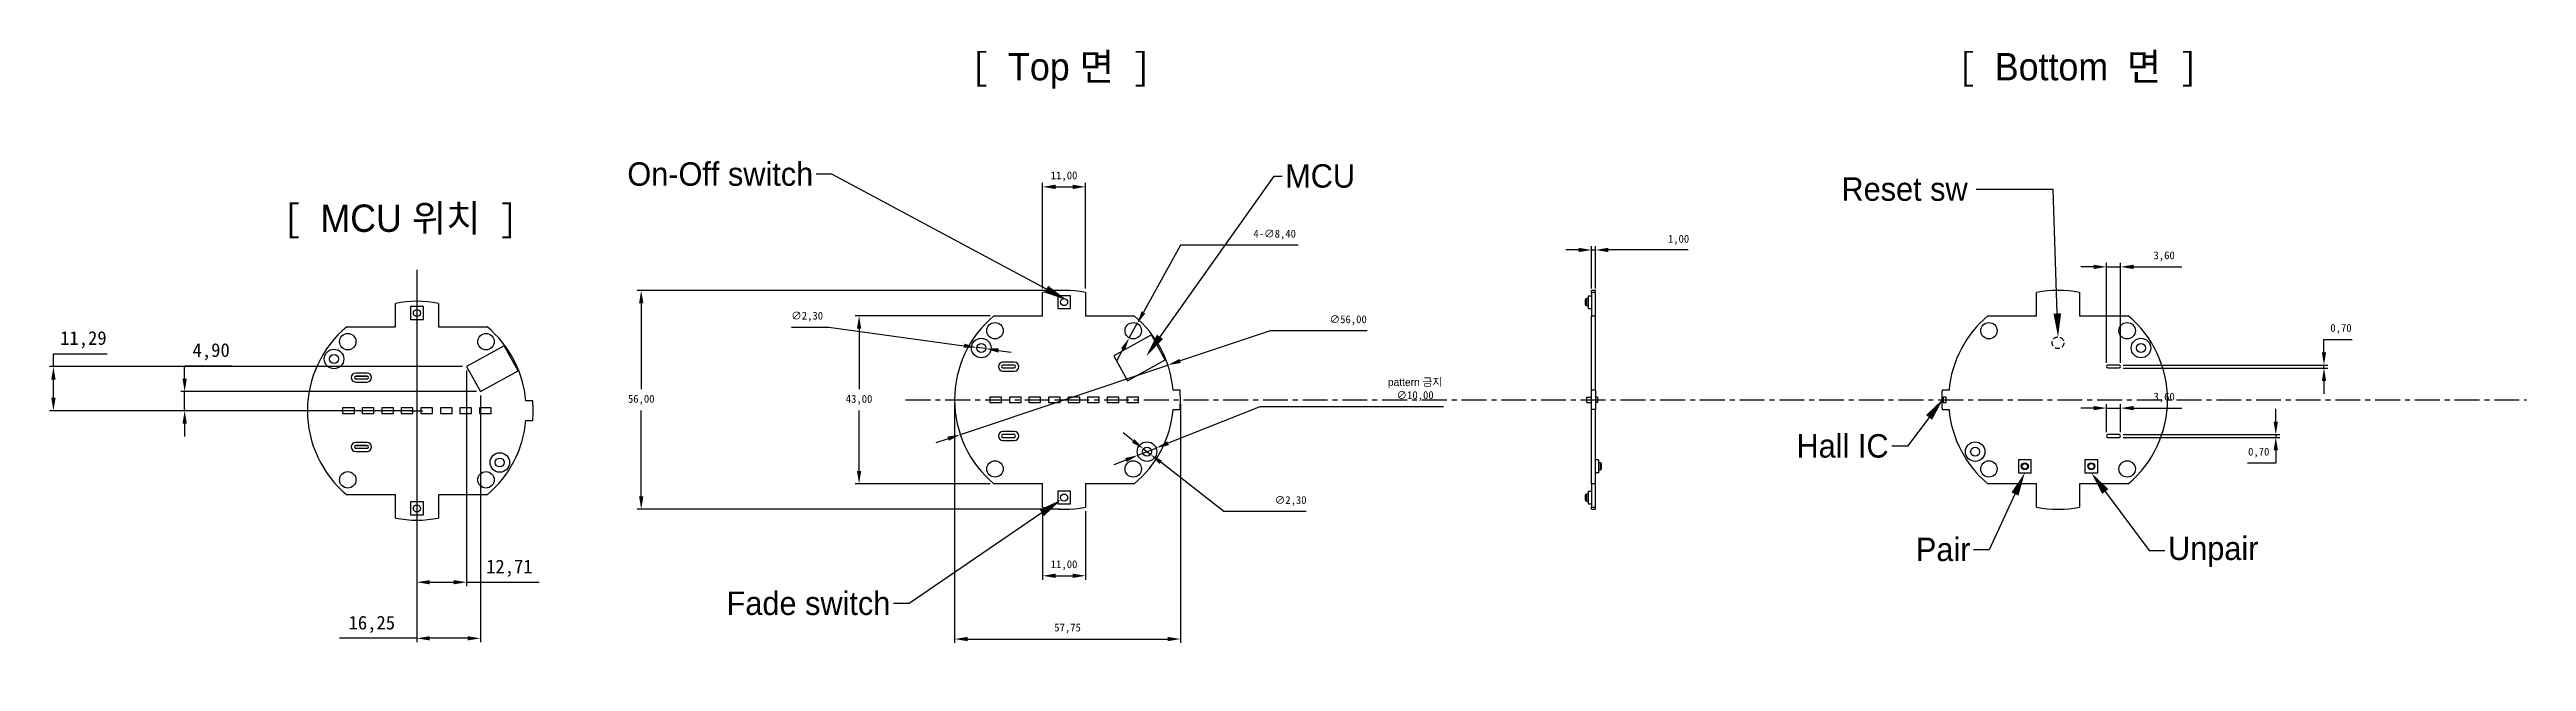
# Model space of a CAD drawing. Header units: millimetres. Extents: x -248 to 386, y 90 to 247.
import ezdxf
from ezdxf import colors
from ezdxf.entities.mleader import LeaderData, LeaderLine
from ezdxf.math import Vec2, Vec3

# ---------------------------------------------------------------- set-up
doc = ezdxf.new("R2010")
doc.units = ezdxf.units.MM
doc.header["$PDSIZE"] = -1
doc.linetypes.add('CENTER', pattern=[10.16, 6.35, -1.27, 1.27, -1.27])
doc.linetypes.add('HIDDEN', pattern=[1.905, 1.27, -0.635])
doc.layers.add('OUTLLINE', color=7, linetype='Continuous', lineweight=25)
doc.dimstyles.new('ISO-25', dxfattribs={"dimtxt": 2.5, "dimasz": 2.5, "dimexe": 1.25, "dimexo": 0.625, "dimtad": 1, "dimtxsty": 'Standard', "dimcen": 2.5, "dimadec": 0, "dimazin": 0, "dimtfac": 1, "dimtmove": 0, "dimatfit": 3, "dimfxl": 1, "dimarcsym": 0})

# ---------------------------------------------------------------- blocks, each defined once
blk = doc.blocks.new('_D')
at = {"color": 0, "lineweight": -2}
for p, q in [((143.25, 195.34), (139.95, 195.34)), ((146.55, 185.45), (146.55, 196.34)), ((146.55, 195.34), (147.55, 195.34)), ((147.55, 185.45), (147.55, 196.34)), ((164.78, 195.34), (150.85, 195.34)), ((171.31, 195.34), (164.78, 195.34))]:
    blk.add_line(p, q, dxfattribs=at)
at = {"color": 0}
for points in [[(143.25, 194.79), (143.25, 195.9), (146.55, 195.34)], [(150.85, 195.9), (150.85, 194.79), (147.55, 195.34)]]:
    blk.add_solid(points, dxfattribs=at)
at = {"layer": 'Defpoints', "color": 0}
for p in [(147.55, 195.34), (146.55, 184.45), (147.55, 184.45)]:
    blk.add_point(p, dxfattribs=at)
at = {"color": 0, "insert": (168.81, 199.2), "char_height": 2, "attachment_point": 2}
blk.add_mtext('1,00', dxfattribs=at)
blk = doc.blocks.new('*D2')
at = {"color": 0, "lineweight": -2}
for p, q in [((-7.28, 178.49), (-41.79, 178.49)), ((-40.79, 175.19), (-40.79, 159.69)), ((-40.79, 138.8), (-40.79, 154.3)), ((-7.28, 135.49), (-41.79, 135.49))]:
    blk.add_line(p, q, dxfattribs=at)
at = {"color": 0}
for points in [[(-40.24, 175.19), (-41.34, 175.19), (-40.79, 178.49)], [(-41.34, 138.8), (-40.24, 138.8), (-40.79, 135.49)]]:
    blk.add_solid(points, dxfattribs=at)
at = {"layer": 'Defpoints', "color": 0}
for p in [(-6.28, 178.49), (-40.79, 135.49), (-6.28, 135.49)]:
    blk.add_point(p, dxfattribs=at)
at = {"color": 0, "insert": (-40.79, 156.99), "char_height": 2, "attachment_point": 5}
blk.add_mtext('43,00', dxfattribs=at)
blk = doc.blocks.new('*D3')
at = {"color": 0, "lineweight": -2}
for p, q in [((-58.09, 175.58), (-48.57, 175.58)), ((-48.57, 175.58), (-13.96, 170.85)), ((-8.41, 170.09), (-10.69, 170.4)), ((-5.14, 169.64), (-1.86, 169.19))]:
    blk.add_line(p, q, dxfattribs=at)
at = {"color": 0}
for points in [[(-14.03, 170.3), (-13.88, 171.39), (-10.69, 170.4)], [(-5.06, 170.18), (-5.21, 169.09), (-8.41, 170.09)]]:
    blk.add_solid(points, dxfattribs=at)
at = {"layer": 'Defpoints', "color": 0}
for p in [(-10.69, 170.4), (-8.41, 170.09)]:
    blk.add_point(p, dxfattribs=at)
at = {"color": 0, "insert": (-54.09, 178.27), "char_height": 2, "attachment_point": 5}
blk.add_mtext('∅2,30', dxfattribs=at)
blk = doc.blocks.new('*D4')
at = {"color": 0, "lineweight": -2}
for p, q in [((29.34, 146.48), (26.74, 148.51)), ((31.95, 144.45), (33.76, 143.04)), ((52.54, 128.41), (36.37, 141.01)), ((73.59, 128.41), (52.54, 128.41))]:
    blk.add_line(p, q, dxfattribs=at)
at = {"color": 0}
for points in [[(29.01, 146.05), (29.68, 146.92), (31.95, 144.45)], [(36.7, 141.44), (36.03, 140.58), (33.76, 143.04)]]:
    blk.add_solid(points, dxfattribs=at)
at = {"layer": 'Defpoints', "color": 0}
for p in [(31.95, 144.45), (33.76, 143.04)]:
    blk.add_point(p, dxfattribs=at)
at = {"color": 0, "insert": (69.59, 131.1), "char_height": 2, "attachment_point": 5}
blk.add_mtext('∅2,30', dxfattribs=at)
blk = doc.blocks.new('*D5')
at = {"color": 0, "lineweight": -2}
for p, q in [((41.46, 196.56), (31.95, 179.4)), ((71.51, 196.56), (41.46, 196.56)), ((28.31, 172.84), (30.35, 176.51)), ((26.71, 169.95), (25.11, 167.06))]:
    blk.add_line(p, q, dxfattribs=at)
at = {"color": 0}
for points in [[(31.47, 179.66), (32.43, 179.13), (30.35, 176.51)], [(27.19, 169.68), (26.23, 170.21), (28.31, 172.84)]]:
    blk.add_solid(points, dxfattribs=at)
at = {"layer": 'Defpoints', "color": 0}
for p in [(28.31, 172.84), (30.35, 176.51)]:
    blk.add_point(p, dxfattribs=at)
at = {"color": 0, "insert": (65.51, 199.25), "char_height": 2, "attachment_point": 5}
blk.add_mtext('4-∅8,40', dxfattribs=at)
blk = doc.blocks.new('*D6')
at = {"color": 0, "lineweight": -2}
for p, q in [((274.99, 154.88), (271.68, 154.88)), ((278.29, 148.74), (278.29, 155.88)), ((278.29, 154.88), (281.89, 154.88)), ((281.89, 148.74), (281.89, 155.88)), ((285.19, 154.88), (297.54, 154.88))]:
    blk.add_line(p, q, dxfattribs=at)
at = {"color": 0}
for points in [[(274.99, 154.33), (274.99, 155.43), (278.29, 154.88)], [(285.19, 155.43), (285.19, 154.33), (281.89, 154.88)]]:
    blk.add_solid(points, dxfattribs=at)
at = {"layer": 'Defpoints', "color": 0}
for p in [(281.89, 154.88), (278.29, 147.74), (281.89, 147.74)]:
    blk.add_point(p, dxfattribs=at)
at = {"color": 0, "insert": (293.02, 157.57), "char_height": 2, "attachment_point": 5}
blk.add_mtext('3,60', dxfattribs=at)
blk = doc.blocks.new('*D7')
at = {"color": 0, "lineweight": -2}
for p, q in [((321.58, 151.4), (321.58, 154.7)), ((282.54, 148.09), (322.58, 148.09)), ((282.54, 147.39), (322.58, 147.39)), ((321.58, 148.09), (321.58, 147.39)), ((321.58, 140.79), (314.39, 140.79)), ((321.58, 144.09), (321.58, 140.79))]:
    blk.add_line(p, q, dxfattribs=at)
at = {"color": 0}
for points in [[(321.03, 151.4), (322.13, 151.4), (321.58, 148.09)], [(322.13, 144.09), (321.03, 144.09), (321.58, 147.39)]]:
    blk.add_solid(points, dxfattribs=at)
at = {"layer": 'Defpoints', "color": 0}
for p in [(281.54, 148.09), (281.54, 147.39), (321.58, 147.39)]:
    blk.add_point(p, dxfattribs=at)
at = {"color": 0, "insert": (317.22, 143.48), "char_height": 2, "attachment_point": 5}
blk.add_mtext('0,70', dxfattribs=at)
blk = doc.blocks.new('*D8')
at = {"color": 0, "lineweight": -2}
for p, q in [((274.99, 191.02), (271.68, 191.02)), ((278.29, 166.49), (278.29, 192.02)), ((278.29, 191.02), (281.89, 191.02)), ((281.89, 166.49), (281.89, 192.02)), ((285.19, 191.02), (297.54, 191.02))]:
    blk.add_line(p, q, dxfattribs=at)
at = {"color": 0}
for points in [[(274.99, 190.47), (274.99, 191.57), (278.29, 191.02)], [(285.19, 191.57), (285.19, 190.47), (281.89, 191.02)]]:
    blk.add_solid(points, dxfattribs=at)
at = {"layer": 'Defpoints', "color": 0}
for p in [(281.89, 191.02), (278.29, 165.49), (281.89, 165.49)]:
    blk.add_point(p, dxfattribs=at)
at = {"color": 0, "insert": (293.02, 193.71), "char_height": 2, "attachment_point": 5}
blk.add_mtext('3,60', dxfattribs=at)
blk = doc.blocks.new('*D9')
at = {"color": 0, "lineweight": -2}
for p, q in [((333.91, 172.45), (341.1, 172.45)), ((333.91, 169.15), (333.91, 172.45)), ((282.54, 165.84), (334.91, 165.84)), ((282.54, 165.14), (334.91, 165.14)), ((333.91, 165.14), (333.91, 165.84)), ((333.91, 161.84), (333.91, 158.54))]:
    blk.add_line(p, q, dxfattribs=at)
at = {"color": 0}
for points in [[(333.36, 169.15), (334.46, 169.15), (333.91, 165.84)], [(334.46, 161.84), (333.36, 161.84), (333.91, 165.14)]]:
    blk.add_solid(points, dxfattribs=at)
at = {"layer": 'Defpoints', "color": 0}
for p in [(281.54, 165.84), (281.54, 165.14), (333.91, 165.84)]:
    blk.add_point(p, dxfattribs=at)
at = {"color": 0, "insert": (338.27, 175.14), "char_height": 2, "attachment_point": 5}
blk.add_mtext('0,70', dxfattribs=at)
blk = doc.blocks.new('*D10')
at = {"color": 0, "lineweight": -2}
for p, q in [((64.34, 174.66), (41.33, 166.94)), ((89.14, 174.66), (64.34, 174.66)), ((-14.89, 148.09), (38.2, 165.89)), ((-18.02, 147.05), (-21.16, 146))]:
    blk.add_line(p, q, dxfattribs=at)
at = {"color": 0}
for points in [[(41.16, 167.47), (41.51, 166.42), (38.2, 165.89)], [(-17.85, 146.52), (-18.2, 147.57), (-14.89, 148.09)]]:
    blk.add_solid(points, dxfattribs=at)
at = {"layer": 'Defpoints', "color": 0}
for p in [(38.2, 165.89), (-14.89, 148.09)]:
    blk.add_point(p, dxfattribs=at)
at = {"color": 0, "insert": (84.31, 177.35), "char_height": 2, "attachment_point": 5}
blk.add_mtext('∅56,00', dxfattribs=at)
blk = doc.blocks.new('*D11')
at = {"color": 0, "lineweight": -2}
for p, q in [((-16.35, 155.99), (-16.35, 94.79)), ((41.4, 155.99), (41.4, 94.79)), ((-13.04, 95.79), (38.1, 95.79))]:
    blk.add_line(p, q, dxfattribs=at)
at = {"color": 0}
for points in [[(-13.04, 96.34), (-13.04, 95.24), (-16.35, 95.79)], [(38.1, 95.24), (38.1, 96.34), (41.4, 95.79)]]:
    blk.add_solid(points, dxfattribs=at)
at = {"layer": 'Defpoints', "color": 0}
for p in [(-16.35, 156.99), (41.4, 156.99), (41.4, 95.79)]:
    blk.add_point(p, dxfattribs=at)
at = {"color": 0, "insert": (12.53, 98.48), "char_height": 2, "attachment_point": 5}
blk.add_mtext('57,75', dxfattribs=at)
blk = doc.blocks.new('*D12')
at = {"color": 0, "lineweight": -2}
for p, q in [((6.15, 128.54), (6.15, 110.98)), ((17.15, 128.54), (17.15, 110.98)), ((9.46, 111.98), (13.85, 111.98))]:
    blk.add_line(p, q, dxfattribs=at)
at = {"color": 0}
for points in [[(9.46, 112.53), (9.46, 111.43), (6.15, 111.98)], [(13.85, 111.43), (13.85, 112.53), (17.15, 111.98)]]:
    blk.add_solid(points, dxfattribs=at)
at = {"layer": 'Defpoints', "color": 0}
for p in [(6.15, 129.54), (17.15, 129.54), (17.15, 111.98)]:
    blk.add_point(p, dxfattribs=at)
at = {"color": 0, "insert": (11.65, 114.67), "char_height": 2, "attachment_point": 5}
blk.add_mtext('11,00', dxfattribs=at)
blk = doc.blocks.new('*D13')
at = {"color": 0, "lineweight": -2}
for p, q in [((6.15, 185.45), (6.15, 212.49)), ((9.46, 211.49), (13.85, 211.49)), ((17.15, 185.45), (17.15, 212.49))]:
    blk.add_line(p, q, dxfattribs=at)
at = {"color": 0}
for points in [[(9.46, 212.04), (9.46, 210.94), (6.15, 211.49)], [(13.85, 210.94), (13.85, 212.04), (17.15, 211.49)]]:
    blk.add_solid(points, dxfattribs=at)
at = {"layer": 'Defpoints', "color": 0}
for p in [(17.15, 211.49), (6.15, 184.45), (17.15, 184.45)]:
    blk.add_point(p, dxfattribs=at)
at = {"color": 0, "insert": (11.65, 214.18), "char_height": 2, "attachment_point": 5}
blk.add_mtext('{\\H0.571429x;}11,00', dxfattribs=at)
blk = doc.blocks.new('*D14')
at = {"color": 0, "lineweight": -2}
for p, q in [((10.65, 184.99), (-97.52, 184.99)), ((-96.52, 181.69), (-96.52, 159.69)), ((-96.52, 132.3), (-96.52, 154.3)), ((10.65, 128.99), (-97.52, 128.99))]:
    blk.add_line(p, q, dxfattribs=at)
at = {"color": 0}
for points in [[(-95.97, 181.69), (-97.07, 181.69), (-96.52, 184.99)], [(-97.07, 132.3), (-95.97, 132.3), (-96.52, 128.99)]]:
    blk.add_solid(points, dxfattribs=at)
at = {"layer": 'Defpoints', "color": 0}
for p in [(11.65, 184.99), (-96.52, 128.99), (11.65, 128.99)]:
    blk.add_point(p, dxfattribs=at)
at = {"color": 0, "insert": (-96.52, 156.99), "char_height": 2, "attachment_point": 5}
blk.add_mtext('56,00', dxfattribs=at)
blk = doc.blocks.new('*D15')
at = {"color": 0, "lineweight": -2}
for p, q in [((61.72, 155.22), (38.25, 145.89)), ((108.7, 155.22), (61.72, 155.22)), ((27.46, 141.6), (24.39, 140.38)), ((30.53, 142.82), (35.18, 144.67))]:
    blk.add_line(p, q, dxfattribs=at)
at = {"color": 0}
for points in [[(38.04, 146.4), (38.45, 145.38), (35.18, 144.67)], [(27.67, 141.09), (27.26, 142.11), (30.53, 142.82)]]:
    blk.add_solid(points, dxfattribs=at)
at = {"layer": 'Defpoints', "color": 0}
for p in [(30.53, 142.82), (35.18, 144.67)]:
    blk.add_point(p, dxfattribs=at)
at = {"color": 0, "insert": (101.42, 159.62), "char_height": 2, "attachment_point": 5}
blk.add_mtext('{\\fGulim|b0|i0|c129|p50;pattern 금지}\\P∅10,00', dxfattribs=at)
blk = doc.blocks.new('zw$DA3C')
at = {"layer": 'OUTLLINE', "color": 3}
for p, q in [((0, 1.4), (0, 0)), ((3, 1.4), (0, 1.4)), ((0, 0), (3, 0)), ((3, 0), (3, 1.4))]:
    blk.add_line(p, q, dxfattribs=at)
blk = doc.blocks.new('*D24')
at = {"color": 0, "lineweight": -2}
for p, q in [((-153.9, 153.21), (-153.9, 94.97)), ((-137.65, 158.11), (-137.65, 94.97)), ((-153.9, 95.97), (-173.66, 95.97)), ((-140.95, 95.97), (-150.59, 95.97))]:
    blk.add_line(p, q, dxfattribs=at)
at = {"color": 0}
for points in [[(-150.59, 96.52), (-150.59, 95.42), (-153.9, 95.97)], [(-140.95, 95.42), (-140.95, 96.52), (-137.65, 95.97)]]:
    blk.add_solid(points, dxfattribs=at)
at = {"layer": 'Defpoints', "color": 0}
for p in [(-137.65, 159.11), (-153.9, 154.21), (-153.9, 95.97)]:
    blk.add_point(p, dxfattribs=at)
at = {"color": 0, "insert": (-165.43, 99.53), "char_height": 3.5, "attachment_point": 5}
blk.add_mtext('16,25', dxfattribs=at)
blk = doc.blocks.new('*D25')
at = {"color": 0, "lineweight": -2}
for p, q in [((-213.3, 165.72), (-201.27, 165.72)), ((-213.3, 162.41), (-213.3, 165.72)), ((-138.65, 159.11), (-214.3, 159.11)), ((-213.3, 154.21), (-213.3, 159.11)), ((-154.9, 154.21), (-214.3, 154.21)), ((-213.3, 150.91), (-213.3, 147.6))]:
    blk.add_line(p, q, dxfattribs=at)
at = {"color": 0}
for points in [[(-213.85, 162.41), (-212.75, 162.41), (-213.3, 159.11)], [(-212.75, 150.91), (-213.85, 150.91), (-213.3, 154.21)]]:
    blk.add_solid(points, dxfattribs=at)
at = {"layer": 'Defpoints', "color": 0}
for p in [(-213.3, 159.11), (-137.65, 159.11), (-153.9, 154.21)]:
    blk.add_point(p, dxfattribs=at)
at = {"color": 0, "insert": (-206.52, 169.28), "char_height": 3.5, "attachment_point": 5}
blk.add_mtext('4,90', dxfattribs=at)
blk = doc.blocks.new('*D26')
at = {"color": 0, "lineweight": -2}
for p, q in [((-142.19, 165.5), (-247.86, 165.5)), ((-246.86, 168.8), (-233.09, 168.8)), ((-246.86, 165.5), (-246.86, 168.8)), ((-246.86, 157.51), (-246.86, 162.19)), ((-154.9, 154.21), (-247.86, 154.21))]:
    blk.add_line(p, q, dxfattribs=at)
at = {"color": 0}
for points in [[(-246.31, 162.19), (-247.41, 162.19), (-246.86, 165.5)], [(-247.41, 157.51), (-246.31, 157.51), (-246.86, 154.21)]]:
    blk.add_solid(points, dxfattribs=at)
at = {"layer": 'Defpoints', "color": 0}
for p in [(-246.86, 165.5), (-141.19, 165.5), (-153.9, 154.21)]:
    blk.add_point(p, dxfattribs=at)
at = {"color": 0, "insert": (-239.21, 172.36), "char_height": 3.5, "attachment_point": 5}
blk.add_mtext('11,29', dxfattribs=at)
blk = doc.blocks.new('*D27')
at = {"color": 0, "lineweight": -2}
for p, q in [((-141.19, 164.5), (-141.19, 109.33)), ((-153.9, 153.21), (-153.9, 109.33)), ((-150.59, 110.33), (-144.49, 110.33)), ((-141.19, 110.33), (-122.59, 110.33))]:
    blk.add_line(p, q, dxfattribs=at)
at = {"color": 0}
for points in [[(-150.59, 110.88), (-150.59, 109.78), (-153.9, 110.33)], [(-144.49, 109.78), (-144.49, 110.88), (-141.19, 110.33)]]:
    blk.add_solid(points, dxfattribs=at)
at = {"layer": 'Defpoints', "color": 0}
for p in [(-141.19, 165.5), (-153.9, 154.21), (-141.19, 110.33)]:
    blk.add_point(p, dxfattribs=at)
at = {"color": 0, "insert": (-130.24, 113.9), "char_height": 3.5, "attachment_point": 5}
blk.add_mtext('12,71', dxfattribs=at)

msp = doc.modelspace()

# ---------------------------------------------------------------- linework, layer by layer
for p, q in [((-153.8962, 190.3011), (-153.8962, 102.2327)), ((-155.3962, 154.2085), (-152.3962, 154.2085)), ((-154.8962, 154.2085), (-152.8962, 154.2085)), ((10.6537, 156.9944), (12.6537, 156.9944))]:
    msp.add_line(p, q)
at = {"color": 2, "linetype": 'CENTER'}
msp.add_line((-28.9022, 156.9944), (385.7025, 156.9944), dxfattribs=at)
at = {"layer": 'OUTLLINE', "color": 3}
for p, q in [((6.1537, 178.4944), (6.1537, 184.449)), ((17.1537, 184.449), (17.1537, 178.4944)), ((147.5497, 184.9944), (146.5497, 184.9944)), ((146.5497, 184.449), (146.5497, 184.9944)), ((147.5497, 184.449), (146.5497, 184.449)), ((146.5497, 184.449), (146.5497, 178.4944)), ((147.5497, 184.449), (147.5497, 184.9944)), ((147.5497, 178.4944), (147.5497, 184.449)), ((260.3885, 178.4944), (260.3885, 184.449)), ((271.3885, 184.449), (271.3885, 178.4944)), ((-159.3962, 175.7085), (-159.3962, 181.663)), ((-152.2462, 180.8585), (-155.5462, 180.8585)), ((-155.5462, 180.8585), (-155.5462, 177.5585)), ((-155.5462, 177.5585), (-152.2462, 177.5585)), ((-152.2462, 177.5585), (-152.2462, 180.8585)), ((-148.3962, 181.663), (-148.3962, 175.7085)), ((-6.2836, 178.4944), (6.1537, 178.4944)), ((13.3037, 183.6444), (10.0037, 183.6444)), ((10.0037, 183.6444), (10.0037, 180.3444)), ((10.0037, 180.3444), (13.3037, 180.3444)), ((13.3037, 180.3444), (13.3037, 183.6444)), ((17.1537, 178.4944), (29.5911, 178.4944)), ((145.0497, 181.2944), (145.0497, 182.6944)), ((145.7497, 182.8944), (145.2497, 182.8944)), ((145.2497, 182.8944), (145.2497, 181.0944)), ((145.2497, 181.0944), (145.7497, 181.0944)), ((145.7497, 180.3444), (145.7497, 183.6444)), ((145.7497, 183.6444), (146.5497, 183.6444)), ((145.7497, 180.3444), (146.5497, 180.3444)), ((146.5497, 178.4944), (147.5497, 178.4944)), ((146.5497, 159.4944), (146.5497, 178.4944)), ((147.5497, 159.4944), (147.5497, 178.4944)), ((247.9511, 178.4944), (260.3885, 178.4944)), ((271.3885, 178.4944), (283.8259, 178.4944)), ((-171.8336, 175.7085), (-159.3962, 175.7085)), ((-148.3962, 175.7085), (-135.9588, 175.7085)), ((33.9832, 173.6148), (24.3624, 168.2819)), ((37.5223, 167.2301), (33.9832, 173.6148)), ((-131.5667, 170.8288), (-141.1875, 165.4959)), ((-141.1875, 165.4959), (-137.6484, 159.1112)), ((-128.0276, 164.4441), (-131.5667, 170.8288)), ((-1.0963, 166.6444), (-3.9963, 166.6444)), ((-1.0963, 165.8444), (-3.9963, 165.8444)), ((-3.9963, 165.1444), (-1.0963, 165.1444)), ((24.3624, 168.2819), (27.9015, 161.8972)), ((27.9015, 161.8972), (37.5223, 167.2301)), ((281.5385, 165.8444), (278.6385, 165.8444)), ((278.6385, 165.1444), (281.5385, 165.1444)), ((-169.5962, 163.0085), (-169.7264, 163.0085)), ((-169.7264, 162.4085), (-169.5962, 162.4085)), ((-166.5962, 163.0085), (-169.5962, 163.0085)), ((-169.5962, 162.4085), (-166.5962, 162.4085)), ((-166.6462, 163.8585), (-169.5462, 163.8585)), ((-166.6462, 163.0585), (-169.5462, 163.0585)), ((-169.5462, 162.3585), (-166.6462, 162.3585)), ((-169.5462, 161.5585), (-166.6462, 161.5585)), ((-166.4659, 163.0085), (-166.5962, 163.0085)), ((-166.5962, 162.4085), (-166.4659, 162.4085)), ((-137.6484, 159.1112), (-128.0276, 164.4441)), ((-3.9963, 164.3444), (-1.0963, 164.3444)), ((41.2985, 159.4944), (39.5419, 159.4944)), ((146.5497, 154.4944), (146.5497, 159.4944)), ((147.5497, 159.4944), (146.5497, 159.4944)), ((147.5497, 159.4944), (147.5497, 154.4944)), ((238.0004, 159.4944), (236.2438, 159.4944)), ((-124.2514, 156.7085), (-126.008, 156.7085)), ((39.5419, 154.4944), (41.2985, 154.4944)), ((145.3497, 156.2944), (145.3497, 157.6944)), ((145.3497, 157.6944), (146.5497, 157.6944)), ((145.3497, 156.2944), (146.5497, 156.2944)), ((147.5497, 154.4944), (146.5497, 154.4944)), ((146.5497, 135.4944), (146.5497, 154.4944)), ((148.0497, 157.6544), (147.5497, 157.6544)), ((148.0497, 156.3344), (147.5497, 156.3344)), ((147.5497, 135.4944), (147.5497, 154.4944)), ((148.0497, 157.6544), (148.0497, 156.3344)), ((236.2438, 154.4944), (238.0004, 154.4944)), ((236.4785, 157.6544), (236.4785, 156.3344)), ((237.2985, 157.6544), (236.4785, 157.6544)), ((236.4785, 156.3344), (237.2985, 156.3344)), ((237.2985, 156.3344), (237.2985, 157.6544)), ((-166.6462, 146.1085), (-169.5462, 146.1085)), ((-126.008, 151.7085), (-124.2514, 151.7085)), ((-1.0963, 148.8944), (-3.9963, 148.8944)), ((-1.0963, 148.0944), (-3.9963, 148.0944)), ((-3.9963, 147.3944), (-1.0963, 147.3944)), ((-3.9963, 146.5944), (-1.0963, 146.5944)), ((281.5385, 148.0944), (278.6385, 148.0944)), ((278.6385, 147.3944), (281.5385, 147.3944)), ((-169.5962, 145.2585), (-169.7264, 145.2585)), ((-169.7264, 144.6585), (-169.5962, 144.6585)), ((-166.5962, 145.2585), (-169.5962, 145.2585)), ((-169.5962, 144.6585), (-166.5962, 144.6585)), ((-166.6462, 145.3085), (-169.5462, 145.3085)), ((-169.5462, 144.6085), (-166.6462, 144.6085)), ((-169.5462, 143.8085), (-166.6462, 143.8085)), ((-166.4659, 145.2585), (-166.5962, 145.2585)), ((-166.5962, 144.6585), (-166.4659, 144.6585)), ((148.3497, 141.6444), (147.5497, 141.6444)), ((148.3497, 141.6444), (148.3497, 138.3444)), ((148.8497, 140.8944), (148.3497, 140.8944)), ((148.8497, 139.0944), (148.8497, 140.8944)), ((149.0497, 140.6944), (149.0497, 139.2944)), ((255.7385, 141.6444), (255.7385, 138.3444)), ((259.0385, 141.6444), (255.7385, 141.6444)), ((259.0385, 138.3444), (259.0385, 141.6444)), ((272.7385, 141.6444), (272.7385, 138.3444)), ((276.0385, 141.6444), (272.7385, 141.6444)), ((276.0385, 138.3444), (276.0385, 141.6444)), ((6.1537, 135.4944), (-6.2836, 135.4944)), ((6.1537, 129.5399), (6.1537, 135.4944)), ((13.3037, 133.6444), (10.0037, 133.6444)), ((10.0037, 133.6444), (10.0037, 130.3444)), ((13.3037, 130.3444), (13.3037, 133.6444)), ((29.5911, 135.4944), (17.1537, 135.4944)), ((17.1537, 135.4944), (17.1537, 129.5399)), ((145.7497, 130.3444), (145.7497, 133.6444)), ((145.7497, 133.6444), (146.5497, 133.6444)), ((147.5497, 135.4944), (146.5497, 135.4944)), ((146.5497, 135.4944), (146.5497, 129.5399)), ((148.3497, 138.3444), (147.5497, 138.3444)), ((147.5497, 129.5399), (147.5497, 135.4944)), ((148.3497, 139.0944), (148.8497, 139.0944)), ((260.3885, 135.4944), (247.9511, 135.4944)), ((255.7385, 138.3444), (259.0385, 138.3444)), ((260.3885, 129.5399), (260.3885, 135.4944)), ((283.8259, 135.4944), (271.3885, 135.4944)), ((271.3885, 135.4944), (271.3885, 129.5399)), ((272.7385, 138.3444), (276.0385, 138.3444)), ((-159.3962, 132.7085), (-171.8336, 132.7085)), ((-159.3962, 126.754), (-159.3962, 132.7085)), ((-155.5462, 130.8585), (-155.5462, 127.5585)), ((-152.2462, 130.8585), (-155.5462, 130.8585)), ((-155.5462, 127.5585), (-152.2462, 127.5585)), ((-152.2462, 127.5585), (-152.2462, 130.8585)), ((-135.9588, 132.7085), (-148.3962, 132.7085)), ((-148.3962, 132.7085), (-148.3962, 126.754)), ((10.0037, 130.3444), (13.3037, 130.3444)), ((145.0497, 131.2944), (145.0497, 132.6944)), ((145.7497, 132.8944), (145.2497, 132.8944)), ((145.2497, 132.8944), (145.2497, 131.0944)), ((145.2497, 131.0944), (145.7497, 131.0944)), ((145.7497, 130.3444), (146.5497, 130.3444)), ((146.5497, 129.5399), (147.5497, 129.5399)), ((146.5497, 128.9944), (146.5497, 129.5399)), ((146.5497, 128.9944), (147.5497, 128.9944)), ((147.5497, 128.9944), (147.5497, 129.5399))]:
    msp.add_line(p, q, dxfattribs=at)
for centre, radius in [((-153.8962, 179.2085), 0.9), ((11.6537, 181.9944), 0.9), ((-171.5738, 171.8861), 2.1), ((-136.2185, 171.8861), 2.1), ((-9.5475, 170.2424), 2.5), ((-9.5475, 170.2424), 1.15), ((-6.0239, 174.6721), 2.1), ((29.3314, 174.6721), 2.1), ((248.2109, 174.6721), 2.1), ((283.5662, 174.6721), 2.1), ((287.0897, 170.2424), 2.5), ((287.0897, 170.2424), 1.15), ((-175.0974, 167.4564), 2.5), ((-175.0974, 167.4564), 1.15), ((32.855, 143.7465), 2.5), ((244.6873, 143.7465), 2.5), ((-132.695, 140.9605), 2.5), ((-132.695, 140.9605), 1.15), ((-6.0239, 139.3168), 2.1), ((29.3314, 139.3168), 2.1), ((32.855, 143.7465), 1.15), ((244.6873, 143.7465), 1.15), ((248.2109, 139.3168), 2.1), ((257.3885, 139.9944), 0.9), ((257.3885, 139.9944), 0.7), ((274.3885, 139.9944), 0.9), ((274.3885, 139.9944), 0.7), ((283.5662, 139.3168), 2.1), ((-171.5738, 136.5308), 2.1), ((-136.2185, 136.5308), 2.1), ((-153.8962, 129.2085), 0.9), ((11.6537, 131.9944), 0.9)]:
    msp.add_circle(centre, radius, dxfattribs=at)
at = {"layer": 'OUTLLINE', "color": 3, "linetype": 'HIDDEN'}
msp.add_circle((265.8885, 171.5944), 1.5, dxfattribs=at)
at = {"layer": 'OUTLLINE', "color": 3}
for centre, radius, start, end in [((11.6537, 156.9944), 28, 78.6718111, 101.3281889), ((265.8885, 156.9944), 28, 78.6718111, 101.3281889), ((-153.8962, 154.2085), 28, 78.6718111, 101.3281889), ((11.6537, 156.9944), 28, 129.8381498, 230.1618502), ((11.6537, 156.9944), 28, 5.1225161, 50.1618502), ((145.2497, 182.6944), 0.2, 90, 180), ((145.2497, 181.2944), 0.2, 180, 270), ((265.8885, 156.9944), 28, 129.8381498, 174.8774839), ((265.8885, 156.9944), 28, 309.8381498, 50.1618502), ((-153.8962, 154.2085), 28, 129.8381498, 230.1618502), ((-153.8962, 154.2085), 28, 5.1225161, 50.1618502), ((-3.9963, 165.4944), 1.15, 90, 270), ((-3.9963, 165.4944), 0.35, 90, 270), ((-1.0963, 165.4944), 1.15, 270, 90), ((-1.0963, 165.4944), 0.35, 270, 90), ((278.6385, 165.4944), 0.35, 90, 270), ((281.5385, 165.4944), 0.35, 270, 90), ((-169.5462, 162.7085), 1.15, 90, 270), ((-169.5462, 162.7085), 0.35, 90, 270), ((-169.5962, 162.7085), 0.3, 90, 270), ((-166.6462, 162.7085), 1.15, 270, 90), ((-166.6462, 162.7085), 0.35, 270, 90), ((-166.5962, 162.7085), 0.3, 270, 90), ((11.6537, 156.9944), 29.75, 355.1795438, 4.8204562), ((265.8885, 156.9944), 29.75, 175.1795438, 184.8204562), ((-153.8962, 154.2085), 29.75, 355.1795438, 4.8204562), ((11.6537, 156.9944), 28, 309.8381498, 354.8774839), ((265.8885, 156.9944), 28, 185.1225161, 230.1618502), ((-169.5462, 144.9585), 1.15, 90, 270), ((-166.6462, 144.9585), 1.15, 270, 90), ((-153.8962, 154.2085), 28, 309.8381498, 354.8774839), ((-3.9963, 147.7444), 1.15, 90, 270), ((-3.9963, 147.7444), 0.35, 90, 270), ((-1.0963, 147.7444), 1.15, 270, 90), ((-1.0963, 147.7444), 0.35, 270, 90), ((278.6385, 147.7444), 0.35, 90, 270), ((281.5385, 147.7444), 0.35, 270, 90), ((-169.5462, 144.9585), 0.35, 90, 270), ((-169.5962, 144.9585), 0.3, 90, 270), ((-166.6462, 144.9585), 0.35, 270, 90), ((-166.5962, 144.9585), 0.3, 270, 90), ((148.8497, 140.6944), 0.2, 0, 90), ((148.8497, 139.2944), 0.2, 270, 0), ((-153.8962, 154.2085), 28, 258.6718111, 281.3281889), ((11.6537, 156.9944), 28, 258.6718111, 281.3281889), ((145.2497, 132.6944), 0.2, 90, 180), ((145.2497, 131.2944), 0.2, 180, 270), ((265.8885, 156.9944), 28, 258.6718111, 281.3281889)]:
    msp.add_arc(centre, radius, start, end, dxfattribs=at)

# ---------------------------------------------------------------- block references
for p in [(-172.8962, 153.5085), (-167.8962, 153.5085), (-162.8962, 153.5085), (-157.8962, 153.5085), (-152.8962, 153.5085), (-147.8962, 153.5085), (-142.8962, 153.5085), (-137.8962, 153.5085), (-7.3463, 156.2944), (-2.3463, 156.2944), (2.6537, 156.2944), (7.6537, 156.2944), (12.6537, 156.2944), (17.6537, 156.2944), (22.6537, 156.2944), (27.6537, 156.2944)]:
    msp.add_blockref('zw$DA3C', p)

# ---------------------------------------------------------------- texts
at = {"char_height": 7, "attachment_point": 1}
for s, heights, insert in [('[ {\\fGulim|b0|i0|c129|p50;Top 면} ]', [-8.6778], (-12.2196, 245.7462)), ('[ {\\f굴림|b0|i0|c129|p50;Bottom} {\\f굴림|b0|i0|c129|p50;면} ]', [-7.5686], (240.1815, 245.7462)), ('[ {\\fGulim|b0|i0|c129|p50;MCU 위치} ]', [-7.7923], (-188.1077, 206.9722))]:
    msp.add_mtext_dynamic_manual_height_columns(s, width=78.851739, gutter_width=35, heights=heights, dxfattribs=dict(at, insert=insert))

# ---------------------------------------------------------------- dimensions: what is measured, and where the dimension line sits
dim = msp.add_linear_dim(base=(17.1537, 211.4893), p1=(6.1537, 184.449), p2=(17.1537, 184.449), text='{\\H0.571429x;}<>', dimstyle='ISO-25', override={"dimtxt": 2, "dimasz": 3.302, "dimexe": 1, "dimexo": 1, "dimgap": 1.524, "dimtih": 1, "dimtoh": 1, "dimzin": 1, "dimadec": 2, "dimtzin": 1})
dim.commit()
dim.dimension.update_dxf_attribs({"geometry": '*D13', "text_midpoint": (11.6537, 214.18)})
for p1, p2, text, override, picture, middle in [((28.3137, 172.8352), (30.3491, 176.509), '4-<>', {"dimtxt": 2, "dimasz": 3.302, "dimexe": 1, "dimexo": 1, "dimgap": 1.524, "dimtih": 1, "dimtoh": 1, "dimlfac": 2, "dimzin": 1, "dimadec": 2, "dimtzin": 1}, '*D5', (65.5056, 196.56)), ((30.5317, 142.8231), (35.1782, 144.6698), '{\\fGulim|b0|i0|c129|p50;pattern 금지}\\P<>', {"dimtxt": 2, "dimasz": 3.302, "dimexe": 1, "dimexo": 1, "dimgap": 1.524, "dimtih": 1, "dimtoh": 1, "dimlfac": 2, "dimzin": 1, "dimtxsty": 'Standard', "dimadec": 2, "dimtzin": 1}, '*D15', (101.4238, 155.2177))]:
    dim = msp.add_diameter_dim_2p(p1=p1, p2=p2, text=text, dimstyle='ISO-25', override=override)
    dim.commit()
    dim.dimension.update_dxf_attribs({"geometry": picture, "text_midpoint": middle, "dimtype": 163})
dim = msp.add_linear_dim(base=(147.5497, 195.3447), p1=(146.5497, 184.449), p2=(147.5497, 184.449), dimstyle='ISO-25', override={"dimtxt": 2, "dimasz": 3.302, "dimexe": 1, "dimexo": 1, "dimgap": 1.524, "dimtih": 1, "dimtoh": 1, "dimzin": 1, "dimadec": 2, "dimtzin": 1})
dim.commit()
dim.dimension.update_dxf_attribs({"geometry": '_D', "text_midpoint": (168.8057, 195.3447), "dimtype": 160})
for base, p1, p2, override, picture, middle in [((281.8885, 191.0197), (278.2885, 165.4944), (281.8885, 165.4944), {"dimtxt": 2, "dimasz": 3.302, "dimexe": 1, "dimexo": 1, "dimgap": 1.524, "dimtih": 1, "dimtoh": 1, "dimzin": 1, "dimadec": 2, "dimtzin": 1}, '*D8', (293.0165, 193.7104)), ((-141.1875, 110.3314), (-153.8962, 154.2085), (-141.1875, 165.4959), {"dimtxt": 3.5, "dimasz": 3.302, "dimexe": 1, "dimexo": 1, "dimgap": 1.524, "dimtih": 1, "dimtoh": 1, "dimzin": 1, "dimadec": 2, "dimtzin": 1}, '*D27', (-130.2365, 113.8971)), ((-153.8962, 95.9678), (-137.6484, 159.1112), (-153.8962, 154.2085), {"dimtxt": 3.5, "dimasz": 3.302, "dimexe": 1, "dimexo": 1, "dimgap": 1.524, "dimtih": 1, "dimtoh": 1, "dimzin": 1, "dimadec": 2, "dimtzin": 1}, '*D24', (-165.4305, 99.5334)), ((281.8885, 154.8832), (278.2885, 147.7444), (281.8885, 147.7444), {"dimtxt": 2, "dimasz": 3.302, "dimexe": 1, "dimexo": 1, "dimgap": 1.524, "dimtih": 1, "dimtoh": 1, "dimzin": 1, "dimadec": 2, "dimtzin": 1}, '*D6', (293.0165, 157.5739)), ((41.4037, 95.7903), (-16.3463, 156.9944), (41.4037, 156.9944), {"dimtxt": 2, "dimasz": 3.302, "dimexe": 1, "dimexo": 1, "dimgap": 1.524, "dimtih": 1, "dimtoh": 1, "dimzin": 1, "dimadec": 2, "dimtzin": 1}, '*D11', (12.5287, 98.481)), ((17.1537, 111.9774), (6.1537, 129.5399), (17.1537, 129.5399), {"dimtxt": 2, "dimasz": 3.302, "dimexe": 1, "dimexo": 1, "dimgap": 1.524, "dimtih": 1, "dimtoh": 1, "dimzin": 1, "dimadec": 2, "dimtzin": 1}, '*D12', (11.6537, 114.6681))]:
    dim = msp.add_linear_dim(base=base, p1=p1, p2=p2, dimstyle='ISO-25', override=override)
    dim.commit()
    dim.dimension.update_dxf_attribs({"geometry": picture, "text_midpoint": middle})
for base, p1, p2, override, picture, middle in [((-96.5158, 128.9944), (11.6537, 184.9944), (11.6537, 128.9944), {"dimtxt": 2, "dimasz": 3.302, "dimexe": 1, "dimexo": 1, "dimgap": 1.524, "dimtih": 1, "dimtoh": 1, "dimzin": 1, "dimadec": 2, "dimtzin": 1}, '*D14', (-96.5158, 156.9944)), ((-40.7856, 135.4944), (-6.2836, 178.4944), (-6.2836, 135.4944), {"dimtxt": 2, "dimasz": 3.302, "dimexe": 1, "dimexo": 1, "dimgap": 1.524, "dimtih": 1, "dimtoh": 1, "dimlfac": 1, "dimzin": 1, "dimadec": 2, "dimtzin": 1}, '*D2', (-40.7856, 156.9944)), ((-246.8626, 165.4959), (-153.8962, 154.2085), (-141.1875, 165.4959), {"dimtxt": 3.5, "dimasz": 3.302, "dimexe": 1, "dimexo": 1, "dimgap": 1.524, "dimtih": 1, "dimtoh": 1, "dimzin": 1, "dimadec": 2, "dimtzin": 1}, '*D26', (-239.2136, 172.3636)), ((-213.2953, 159.1112), (-153.8962, 154.2085), (-137.6484, 159.1112), {"dimtxt": 3.5, "dimasz": 3.302, "dimexe": 1, "dimexo": 1, "dimgap": 1.524, "dimtih": 1, "dimtoh": 1, "dimzin": 1, "dimadec": 2, "dimtzin": 1}, '*D25', (-206.5213, 169.2809)), ((333.9135, 165.8444), (281.5385, 165.1444), (281.5385, 165.8444), {"dimtxt": 2, "dimasz": 3.302, "dimexe": 1, "dimexo": 1, "dimgap": 1.524, "dimtih": 1, "dimtoh": 1, "dimzin": 1, "dimadec": 2, "dimtzin": 1}, '*D9', (338.2708, 175.1391)), ((321.5823, 147.3944), (281.5385, 148.0944), (281.5385, 147.3944), {"dimtxt": 2, "dimasz": 3.302, "dimexe": 1, "dimexo": 1, "dimgap": 1.524, "dimtih": 1, "dimtoh": 1, "dimzin": 1, "dimadec": 2, "dimtzin": 1}, '*D7', (317.225, 143.4811))]:
    dim = msp.add_linear_dim(base=base, p1=p1, p2=p2, angle=90, dimstyle='ISO-25', override=override)
    dim.commit()
    dim.dimension.update_dxf_attribs({"geometry": picture, "text_midpoint": middle})
for p1, p2, picture, middle in [((-8.4081, 170.0866), (-10.6868, 170.3983), '*D3', (-48.5693, 175.5791)), ((-14.8942, 148.0947), (38.2017, 165.8942), '*D10', (84.3096, 174.6582)), ((31.9479, 144.4534), (33.762, 143.0395), '*D4', (69.5855, 128.4051))]:
    dim = msp.add_diameter_dim_2p(p1=p1, p2=p2, dimstyle='ISO-25', override={"dimtxt": 2, "dimasz": 3.302, "dimexe": 1, "dimexo": 1, "dimgap": 1.524, "dimtih": 1, "dimtoh": 1, "dimzin": 1, "dimadec": 2, "dimtzin": 1})
    dim.commit()
    dim.dimension.update_dxf_attribs({"geometry": picture, "text_midpoint": middle, "dimtype": 163})

# ---------------------------------------------------------------- leaders
ml = msp.add_multileader_mtext('Standard')
ml.set_content('{\\fGulim|b0|i0|c129|p50;On-Off switch}', color=256)
ml.set_leader_properties()
ml.build(insert=Vec2(0, 0))
ml.multileader.update_dxf_attribs({"dogleg_length": 2, "arrow_head_size": 6})
ctx = ml.context
ctx.base_point, ctx.char_height, ctx.arrow_head_size, ctx.landing_gap_size, ctx.plane_origin = Vec3(-107.231, 214.6994), 6, 6, 0.8, Vec3(12.4081, 182.4854)
ctx.text_align_type = 2
notes = []
notes.append((ctx, [(0, (1, 1, 0), (-47.7268, 214.6994), (-1, 0), 4, [(0, [(12.4081, 182.4854)], 256, [])])]))
ctx.mtext.insert, ctx.mtext.alignment, ctx.mtext.flow_direction = Vec3(-52.5268, 217.7753), 3, 5
ml = msp.add_multileader_mtext('Standard')
ml.set_content('{\\fGulim|b0|i0|c129|p50;MCU }', color=256)
ml.set_leader_properties()
ml.build(insert=Vec2(0, 0))
ml.multileader.update_dxf_attribs({"dogleg_length": 2, "arrow_head_size": 6})
ctx = ml.context
ctx.base_point, ctx.char_height, ctx.arrow_head_size, ctx.landing_gap_size, ctx.plane_origin = Vec3(67.3973, 214.2179), 6, 6, 0.8, Vec3(148.328, 182.4854)
notes.append((ctx, [(0, (1, 1, 0), (65.3973, 214.2179), (1, 0), 2, [(0, [(32.7119, 168.2198)], 256, [])])]))
ctx.mtext.insert, ctx.mtext.flow_direction = Vec3(68.1973, 217.2898), 5
ml = msp.add_multileader_mtext('Standard')
ml.set_content('{\\fGulim|b0|i0|c129|p50;Reset sw}', color=256)
ml.set_leader_properties()
ml.build(insert=Vec2(0, 0))
ml.multileader.update_dxf_attribs({"dogleg_length": 2, "arrow_head_size": 6})
ctx = ml.context
ctx.base_point, ctx.char_height, ctx.arrow_head_size, ctx.landing_gap_size, ctx.plane_origin = Vec3(209.6905, 210.8496), 6, 6, 0.8, Vec3(265.8885, 173.0944)
notes.append((ctx, [(0, (1, 1, 0), (264.6485, 210.8496), (-1, 0), 19.6749, [(0, [(265.8885, 173.0944)], 256, [])])]))
ctx.mtext.insert, ctx.mtext.flow_direction = Vec3(210.4905, 213.9295), 5
ml = msp.add_multileader_mtext('Standard')
ml.set_content('{\\fGulim|b0|i0|c129|p50;Hall IC}', color=256)
ml.set_leader_properties()
ml.build(insert=Vec2(0, 0))
ml.multileader.update_dxf_attribs({"dogleg_length": 2, "arrow_head_size": 6})
ctx = ml.context
ctx.base_point, ctx.char_height, ctx.arrow_head_size, ctx.landing_gap_size, ctx.plane_origin = Vec3(197.7878, 145.1435), 6, 6, 0.8, Vec3(236.5207, 157.2838)
ctx.text_align_type = 2
notes.append((ctx, [(0, (1, 1, 0), (227.3398, 145.1435), (-1, 0), 4, [(0, [(236.5207, 157.2838)], 256, [])])]))
ctx.mtext.insert, ctx.mtext.alignment, ctx.mtext.flow_direction = Vec3(222.5398, 148.2154), 3, 5
ml = msp.add_multileader_mtext('Standard')
ml.set_content('{\\fGulim|b0|i0|c129|p50;Pair}', color=256)
ml.set_leader_properties()
ml.build(insert=Vec2(0, 0))
ml.multileader.update_dxf_attribs({"dogleg_length": 2, "arrow_head_size": 6})
ctx = ml.context
ctx.base_point, ctx.char_height, ctx.arrow_head_size, ctx.landing_gap_size, ctx.plane_origin = Vec3(229.1757, 118.652), 6, 6, 0.8, Vec3(257.3885, 138.3444)
ctx.text_align_type = 2
notes.append((ctx, [(0, (1, 1, 0), (248.2936, 118.652), (-1, 0), 4, [(0, [(257.3885, 138.3444)], 256, [])])]))
ctx.mtext.insert, ctx.mtext.alignment, ctx.mtext.flow_direction = Vec3(243.4936, 121.7239), 3, 5
ml = msp.add_multileader_mtext('Standard')
ml.set_content('{\\fGulim|b0|i0|c129|p50;Unpair}', color=256)
ml.set_leader_properties()
ml.build(insert=Vec2(0, 0))
ml.multileader.update_dxf_attribs({"dogleg_length": 2, "arrow_head_size": 6})
ctx = ml.context
ctx.base_point, ctx.char_height, ctx.arrow_head_size, ctx.landing_gap_size, ctx.plane_origin = Vec3(293.2303, 118.4162), 6, 6, 0.8, Vec3(274.3885, 138.3444)
notes.append((ctx, [(0, (1, 1, 0), (289.2303, 118.4162), (1, 0), 4, [(0, [(274.3885, 138.3444)], 256, [])])]))
ctx.mtext.insert, ctx.mtext.flow_direction = Vec3(294.0303, 121.9995), 5
ml = msp.add_multileader_mtext('Standard')
ml.set_content('{\\fGulim|b0|i0|c129|p50;Fade switch}', color=256)
ml.set_leader_properties()
ml.build(insert=Vec2(0, 0))
ml.multileader.update_dxf_attribs({"dogleg_length": 2, "arrow_head_size": 6})
ctx = ml.context
ctx.base_point, ctx.char_height, ctx.arrow_head_size, ctx.landing_gap_size, ctx.plane_origin = Vec3(-78.25, 104.8616), 6, 6, 0.8, Vec3(10.9318, 131.457)
ctx.text_align_type = 2
notes.append((ctx, [(0, (1, 1, 0), (-27.9975, 104.8616), (-1, 0), 4, [(0, [(10.9318, 131.457)], 256, [])])]))
ctx.mtext.insert, ctx.mtext.alignment, ctx.mtext.flow_direction = Vec3(-32.7975, 107.9415), 3, 5
for ctx, leaders in notes:
    for number, flags, end, landing, length, lines in leaders:
        leader = LeaderData()
        leader.index, (leader.has_last_leader_line, leader.has_dogleg_vector, leader.attachment_direction) = number, flags
        leader.last_leader_point, leader.dogleg_vector, leader.dogleg_length = Vec3(end), Vec3(landing), length
        for number, points, colour, breaks in lines:
            line = LeaderLine()
            line.index, line.vertices, line.color, line.breaks = number, Vec3.list(points), colors.encode_raw_color(colour), breaks
            leader.lines.append(line)
        ctx.leaders.append(leader)

doc.saveas('drawing.dxf')
